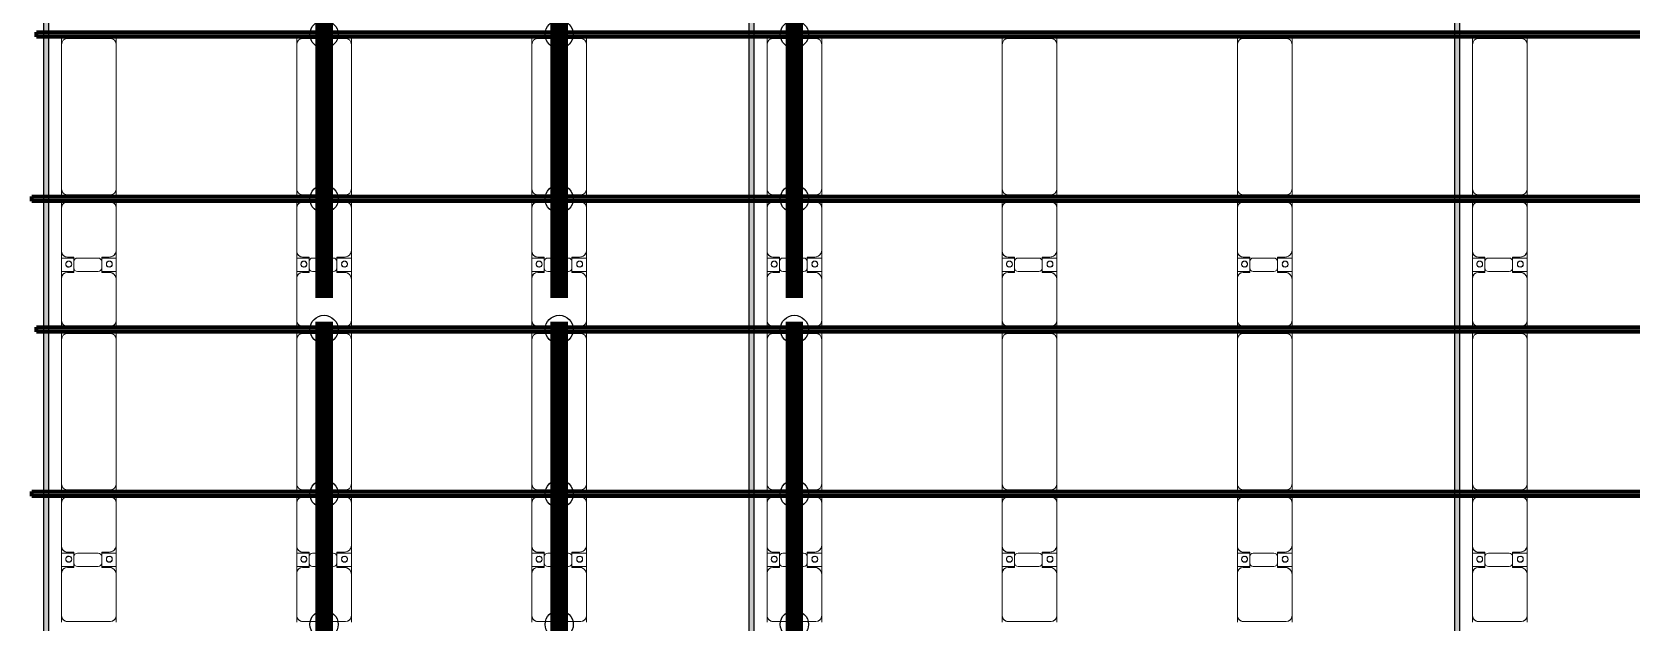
# Model space of a CAD drawing. Header units: millimetres. Extents: x -291190 to 146725, y 19759 to 185158.
# Drawn here: x -283664 to -270064, y 90843 to 95863 of the extents above; entities that cross this region are included whole.
import ezdxf

# ---------------------------------------------------------------- set-up
doc = ezdxf.new("R2010")
doc.units = ezdxf.units.MM
doc.layers.add('A-GENM', color=13, linetype='Continuous', lineweight=9)
doc.layers.add('S-BEAM', color=12, linetype='Continuous', lineweight=9)
doc.layers.add('GC-HOP 40x60 GIA CUONG', color=1, linetype='Continuous')

# ---------------------------------------------------------------- blocks, each defined once
blk = doc.blocks.new('Dầm C52 - Dầm C52-V25-KHUNG KẾT CẤU BÈ PIN 4')
at = {"layer": 'S-BEAM', "lineweight": 140}
blk.add_hatch(color=1, dxfattribs=at).paths.add_polyline_path([(-173700, 20), (-174540, 20), (-174540, -20), (174540, -20), (174540, 20), (-172792, 20)])
at = {"layer": 'S-BEAM', "color": 1, "lineweight": 140}
for p, q in [((-174540, 20), (174540, 20)), ((174540, 20), (174540, -20)), ((174540, -20), (-174540, -20))]:
    blk.add_line(p, q, dxfattribs=at)
blk = doc.blocks.new('Dầm C52 - Dầm C52-73882-KHUNG KẾT CẤU BÈ PIN 4')
at = {"layer": 'S-BEAM', "lineweight": 140}
blk.add_hatch(color=1, dxfattribs=at).paths.add_polyline_path([(-173700, 20), (-174540, 20), (-174540, -20), (174501, -20), (174501, 20), (-172792, 20)])
at = {"layer": 'S-BEAM', "color": 1, "lineweight": 140}
for p, q in [((-174540, 20), (174501, 20)), ((174501, 20), (174501, -20)), ((174501, -20), (-174540, -20))]:
    blk.add_line(p, q, dxfattribs=at)
blk = doc.blocks.new('Dai phao do pin - DẢI PHAO ĐỠ PIN-V47-KHUNG KẾT CẤU BÈ PIN 4')
at = {"layer": 'A-GENM', "color": 7}
for p, q in [((39475, 242), (39540, 242)), ((39475, 242), (39540, 242)), ((39490, 192), (39490, -173)), ((40770, 242), (39540, 242)), ((40770, 242), (40835, 242)), ((40770, 242), (40835, 242)), ((40820, -173), (40820, 192)), ((40875, 242), (40930, 242)), ((40875, 242), (40930, 242)), ((40880, 192), (40880, -173)), ((41290, 242), (40930, 242)), ((41290, 242), (41472, 242)), ((41472, 242), (41290, 242)), ((41350, 118), (41350, 182)), ((41358, 242), (41540, 242)), ((41358, 116), (41358, 242)), ((41540, 242), (41358, 242)), ((41472, 242), (41472, 116)), ((41480, 182), (41480, 118)), ((41890, 242), (41540, 242)), ((41890, 242), (41945, 242)), ((41890, 242), (41945, 242)), ((41940, -173), (41940, 192)), ((41985, 242), (42050, 242)), ((41985, 242), (42050, 242)), ((42000, 192), (42000, -173)), ((43280, 242), (42050, 242)), ((43280, 242), (43345, 242)), ((43280, 242), (43345, 242)), ((43330, -173), (43330, 192)), ((43385, 242), (43440, 242)), ((43385, 242), (43440, 242)), ((43390, 192), (43390, -173)), ((43800, 242), (43440, 242)), ((43800, 242), (43982, 242)), ((43982, 242), (43800, 242)), ((43860, 118), (43860, 182)), ((43868, 242), (44050, 242)), ((43868, 116), (43868, 242)), ((44050, 242), (43868, 242)), ((43982, 242), (43982, 116)), ((43990, 182), (43990, 118)), ((44400, 242), (44050, 242)), ((44400, 242), (44455, 242)), ((44400, 242), (44455, 242)), ((44450, -173), (44450, 192)), ((41442, 118), (41350, 118)), ((41358, 88), (41358, -88)), ((41480, 118), (41388, 118)), ((41472, -88), (41472, 88)), ((43952, 118), (43860, 118)), ((43868, 88), (43868, -88)), ((43990, 118), (43898, 118)), ((43982, -88), (43982, 88)), ((41350, -173), (41350, -118)), ((41350, -118), (41442, -118)), ((41358, -223), (41358, -116)), ((41388, -118), (41480, -118)), ((41472, -116), (41472, -223)), ((41480, -118), (41480, -173)), ((43860, -173), (43860, -118)), ((43860, -118), (43952, -118)), ((43868, -223), (43868, -116)), ((43898, -118), (43990, -118)), ((43982, -116), (43982, -223)), ((43990, -118), (43990, -173)), ((39540, -223), (39475, -223)), ((39540, -223), (39475, -223)), ((39540, -223), (40770, -223)), ((40835, -223), (40770, -223)), ((40835, -223), (40770, -223)), ((40930, -223), (40875, -223)), ((40930, -223), (40875, -223)), ((40930, -223), (41300, -223)), ((41472, -223), (41300, -223)), ((41300, -223), (41472, -223)), ((41358, -169), (41358, -202)), ((41530, -223), (41358, -223)), ((41358, -223), (41530, -223)), ((41530, -223), (41890, -223)), ((41945, -223), (41890, -223)), ((41945, -223), (41890, -223)), ((42050, -223), (41985, -223)), ((42050, -223), (41985, -223)), ((42050, -223), (43280, -223)), ((43345, -223), (43280, -223)), ((43345, -223), (43280, -223)), ((43440, -223), (43385, -223)), ((43440, -223), (43385, -223)), ((43440, -223), (43810, -223)), ((43982, -223), (43810, -223)), ((43810, -223), (43982, -223)), ((43868, -169), (43868, -202)), ((44040, -223), (43868, -223)), ((43868, -223), (44040, -223)), ((44040, -223), (44400, -223)), ((44455, -223), (44400, -223)), ((44455, -223), (44400, -223))]:
    blk.add_line(p, q, dxfattribs=at)
for centre, radius, start, end in [((39540, 192), 50, 90, 180), ((39540, 192), 50, 150, 180), ((39540, 192), 50, 105, 120), ((40770, 192), 50, 360, 90), ((40770, 192), 50, 60, 90), ((40770, 192), 50, 15, 30), ((40930, 192), 50, 90, 180), ((40930, 192), 50, 105, 180), ((41290, 182), 60, 360, 90), ((41290, 182), 60, 45, 60), ((41290, 182), 60, 360, 60), ((41290, 182), 60, 45, 60), ((41409, 183), 25, 0, 180), ((41409, 183), 25, 360, 165), ((41409, 183), 25, 180, 360), ((41411, 183), 25, 0, 180), ((41411, 183), 25, 90, 180), ((41411, 183), 25, 180, 0), ((41411, 183), 25, 180, 270), ((41409, 183), 25, 210, 255), ((41409, 183), 25, 270, 360), ((41411, 183), 25, 15, 75), ((41411, 183), 25, 285, 330), ((41540, 182), 60, 90, 180), ((41540, 182), 60, 120, 180), ((41890, 192), 50, 360, 90), ((41890, 192), 50, 360, 75), ((42050, 192), 50, 90, 180), ((42050, 192), 50, 150, 180), ((42050, 192), 50, 105, 120), ((43280, 192), 50, 360, 90), ((43280, 192), 50, 60, 90), ((43280, 192), 50, 15, 30), ((43440, 192), 50, 90, 180), ((43440, 192), 50, 105, 180), ((43800, 182), 60, 360, 90), ((43800, 182), 60, 45, 60), ((43800, 182), 60, 360, 60), ((43800, 182), 60, 45, 60), ((43919, 183), 25, 0, 180), ((43919, 183), 25, 360, 165), ((43919, 183), 25, 180, 360), ((43921, 183), 25, 360, 180), ((43921, 183), 25, 90, 180), ((43921, 183), 25, 180, 0), ((43921, 183), 25, 180, 270), ((43919, 183), 25, 210, 255), ((43919, 183), 25, 270, 360), ((43921, 183), 25, 15, 75), ((43921, 183), 25, 285, 330), ((44050, 182), 60, 90, 180), ((44050, 182), 60, 120, 180), ((44400, 192), 50, 360, 90), ((44400, 192), 50, 360, 75), ((41388, 88), 30, 90, 180), ((41442, 88), 30, 360, 90), ((43898, 88), 30, 90, 180), ((43952, 88), 30, 360, 90), ((41388, -88), 30, 180, 270), ((41442, -88), 30, 270, 360), ((43898, -88), 30, 180, 270), ((43952, -88), 30, 270, 360), ((39540, -173), 50, 180, 270), ((39540, -173), 50, 180, 210), ((39540, -173), 50, 240, 270), ((40770, -173), 50, 270, 360), ((40770, -173), 50, 285, 300), ((40770, -173), 50, 330, 360), ((40930, -173), 50, 180, 270), ((40930, -173), 50, 180, 255), ((41300, -173), 50, 270, 360), ((41300, -173), 50, 285, 360), ((41300, -173), 50, 315, 0), ((41300, -173), 50, 315, 0), ((41409, -162), 25, 0, 180), ((41409, -162), 25, 105, 165), ((41409, -162), 25, 180, 360), ((41409, -162), 25, 195, 360), ((41411, -162), 25, 0, 180), ((41411, -162), 25, 105, 180), ((41411, -162), 25, 180, 360), ((41411, -162), 25, 180, 270), ((41409, -162), 25, 360, 75), ((41411, -162), 25, 15, 75), ((41411, -162), 25, 285, 345), ((41530, -173), 50, 180, 270), ((41530, -173), 50, 180, 255), ((41530, -173), 50, 210, 225), ((41530, -173), 50, 210, 225), ((41890, -173), 50, 270, 360), ((41890, -173), 50, 285, 360), ((42050, -173), 50, 180, 270), ((42050, -173), 50, 180, 210), ((42050, -173), 50, 240, 270), ((43280, -173), 50, 270, 360), ((43280, -173), 50, 285, 300), ((43280, -173), 50, 330, 360), ((43440, -173), 50, 180, 270), ((43440, -173), 50, 180, 255), ((43810, -173), 50, 270, 360), ((43810, -173), 50, 285, 360), ((43810, -173), 50, 315, 0), ((43810, -173), 50, 315, 0), ((43919, -162), 25, 0, 180), ((43919, -162), 25, 105, 165), ((43919, -162), 25, 180, 360), ((43919, -162), 25, 195, 360), ((43921, -162), 25, 0, 180), ((43921, -162), 25, 105, 180), ((43921, -162), 25, 180, 0), ((43921, -162), 25, 180, 270), ((43919, -162), 25, 360, 75), ((43921, -162), 25, 15, 75), ((43921, -162), 25, 285, 345), ((44040, -173), 50, 180, 270), ((44040, -173), 50, 180, 255), ((44040, -173), 50, 210, 225), ((44040, -173), 50, 210, 225), ((44400, -173), 50, 270, 360), ((44400, -173), 50, 285, 360)]:
    blk.add_arc(centre, radius, start, end, dxfattribs=at)
blk = doc.blocks.new('Dai phao do pin - DẢI PHAO ĐỠ PIN-V52-KHUNG KẾT CẤU BÈ PIN 4')
at = {"layer": 'A-GENM', "color": 7}
for p, q in [((39475, 242), (39540, 242)), ((39475, 242), (39540, 242)), ((39490, 192), (39490, -173)), ((40770, 242), (39540, 242)), ((40770, 242), (40835, 242)), ((40770, 242), (40835, 242)), ((40820, -173), (40820, 192)), ((40875, 242), (40930, 242)), ((40875, 242), (40930, 242)), ((40880, 192), (40880, -173)), ((41290, 242), (40930, 242)), ((41290, 242), (41472, 242)), ((41472, 242), (41290, 242)), ((41350, 118), (41350, 182)), ((41358, 242), (41540, 242)), ((41358, 116), (41358, 242)), ((41540, 242), (41358, 242)), ((41472, 242), (41472, 116)), ((41480, 182), (41480, 118)), ((41890, 242), (41540, 242)), ((41890, 242), (41945, 242)), ((41890, 242), (41945, 242)), ((41940, -173), (41940, 192)), ((41985, 242), (42050, 242)), ((41985, 242), (42050, 242)), ((42000, 192), (42000, -173)), ((43280, 242), (42050, 242)), ((43280, 242), (43345, 242)), ((43280, 242), (43345, 242)), ((43330, -173), (43330, 192)), ((43385, 242), (43440, 242)), ((43385, 242), (43440, 242)), ((43390, 192), (43390, -173)), ((43800, 242), (43440, 242)), ((43800, 242), (43982, 242)), ((43982, 242), (43800, 242)), ((43860, 118), (43860, 182)), ((43868, 242), (44050, 242)), ((43868, 116), (43868, 242)), ((44050, 242), (43868, 242)), ((43982, 242), (43982, 116)), ((43990, 182), (43990, 118)), ((44400, 242), (44050, 242)), ((44400, 242), (44455, 242)), ((44400, 242), (44455, 242)), ((44450, -173), (44450, 192)), ((41442, 118), (41350, 118)), ((41358, 88), (41358, -88)), ((41480, 118), (41388, 118)), ((41472, -88), (41472, 88)), ((43952, 118), (43860, 118)), ((43868, 88), (43868, -88)), ((43990, 118), (43898, 118)), ((43982, -88), (43982, 88)), ((41350, -173), (41350, -118)), ((41350, -118), (41442, -118)), ((41358, -223), (41358, -116)), ((41388, -118), (41480, -118)), ((41472, -116), (41472, -223)), ((41480, -118), (41480, -173)), ((43860, -173), (43860, -118)), ((43860, -118), (43952, -118)), ((43868, -223), (43868, -116)), ((43898, -118), (43990, -118)), ((43982, -116), (43982, -223)), ((43990, -118), (43990, -173)), ((39540, -223), (39475, -223)), ((39540, -223), (39475, -223)), ((39540, -223), (40770, -223)), ((40835, -223), (40770, -223)), ((40835, -223), (40770, -223)), ((40930, -223), (40875, -223)), ((40930, -223), (40875, -223)), ((40930, -223), (41300, -223)), ((41472, -223), (41300, -223)), ((41300, -223), (41472, -223)), ((41358, -169), (41358, -202)), ((41530, -223), (41358, -223)), ((41358, -223), (41530, -223)), ((41530, -223), (41890, -223)), ((41945, -223), (41890, -223)), ((41945, -223), (41890, -223)), ((42050, -223), (41985, -223)), ((42050, -223), (41985, -223)), ((42050, -223), (43280, -223)), ((43345, -223), (43280, -223)), ((43345, -223), (43280, -223)), ((43440, -223), (43385, -223)), ((43440, -223), (43385, -223)), ((43440, -223), (43810, -223)), ((43982, -223), (43810, -223)), ((43810, -223), (43982, -223)), ((43868, -169), (43868, -202)), ((44040, -223), (43868, -223)), ((43868, -223), (44040, -223)), ((44040, -223), (44400, -223)), ((44455, -223), (44400, -223)), ((44455, -223), (44400, -223))]:
    blk.add_line(p, q, dxfattribs=at)
for centre, radius, start, end in [((39540, 192), 50, 90, 180), ((39540, 192), 50, 150, 180), ((39540, 192), 50, 105, 120), ((40770, 192), 50, 360, 90), ((40770, 192), 50, 60, 90), ((40770, 192), 50, 15, 30), ((40930, 192), 50, 90, 180), ((40930, 192), 50, 105, 180), ((41290, 182), 60, 360, 90), ((41290, 182), 60, 45, 60), ((41290, 182), 60, 360, 60), ((41290, 182), 60, 45, 60), ((41409, 183), 25, 0, 180), ((41409, 183), 25, 360, 165), ((41409, 183), 25, 180, 360), ((41411, 183), 25, 0, 180), ((41411, 183), 25, 90, 180), ((41411, 183), 25, 180, 0), ((41411, 183), 25, 180, 270), ((41409, 183), 25, 210, 255), ((41409, 183), 25, 270, 360), ((41411, 183), 25, 15, 75), ((41411, 183), 25, 285, 330), ((41540, 182), 60, 90, 180), ((41540, 182), 60, 120, 180), ((41890, 192), 50, 360, 90), ((41890, 192), 50, 360, 75), ((42050, 192), 50, 90, 180), ((42050, 192), 50, 150, 180), ((42050, 192), 50, 105, 120), ((43280, 192), 50, 360, 90), ((43280, 192), 50, 60, 90), ((43280, 192), 50, 15, 30), ((43440, 192), 50, 90, 180), ((43440, 192), 50, 105, 180), ((43800, 182), 60, 360, 90), ((43800, 182), 60, 45, 60), ((43800, 182), 60, 360, 60), ((43800, 182), 60, 45, 60), ((43919, 183), 25, 0, 180), ((43919, 183), 25, 360, 165), ((43919, 183), 25, 180, 360), ((43921, 183), 25, 360, 180), ((43921, 183), 25, 90, 180), ((43921, 183), 25, 180, 0), ((43921, 183), 25, 180, 270), ((43919, 183), 25, 210, 255), ((43919, 183), 25, 270, 360), ((43921, 183), 25, 15, 75), ((43921, 183), 25, 285, 330), ((44050, 182), 60, 90, 180), ((44050, 182), 60, 120, 180), ((44400, 192), 50, 360, 90), ((44400, 192), 50, 360, 75), ((41388, 88), 30, 90, 180), ((41442, 88), 30, 360, 90), ((43898, 88), 30, 90, 180), ((43952, 88), 30, 360, 90), ((41388, -88), 30, 180, 270), ((41442, -88), 30, 270, 360), ((43898, -88), 30, 180, 270), ((43952, -88), 30, 270, 360), ((39540, -173), 50, 180, 270), ((39540, -173), 50, 180, 195), ((39540, -173), 50, 240, 270), ((40770, -173), 50, 270, 360), ((40770, -173), 50, 285, 300), ((40770, -173), 50, 345, 360), ((40930, -173), 50, 180, 270), ((40930, -173), 50, 180, 255), ((41300, -173), 50, 270, 360), ((41300, -173), 50, 285, 360), ((41300, -173), 50, 315, 0), ((41300, -173), 50, 315, 0), ((41409, -162), 25, 0, 180), ((41409, -162), 25, 105, 165), ((41409, -162), 25, 180, 360), ((41409, -162), 25, 195, 360), ((41411, -162), 25, 0, 180), ((41411, -162), 25, 105, 180), ((41411, -162), 25, 180, 360), ((41411, -162), 25, 180, 270), ((41409, -162), 25, 360, 75), ((41411, -162), 25, 15, 75), ((41411, -162), 25, 285, 345), ((41530, -173), 50, 180, 270), ((41530, -173), 50, 180, 255), ((41530, -173), 50, 210, 225), ((41530, -173), 50, 210, 225), ((41890, -173), 50, 270, 360), ((41890, -173), 50, 285, 360), ((42050, -173), 50, 180, 270), ((42050, -173), 50, 180, 195), ((42050, -173), 50, 240, 270), ((43280, -173), 50, 270, 360), ((43280, -173), 50, 285, 300), ((43280, -173), 50, 345, 360), ((43440, -173), 50, 180, 270), ((43440, -173), 50, 180, 255), ((43810, -173), 50, 270, 360), ((43810, -173), 50, 285, 360), ((43810, -173), 50, 315, 0), ((43810, -173), 50, 315, 0), ((43919, -162), 25, 0, 180), ((43919, -162), 25, 105, 165), ((43919, -162), 25, 180, 360), ((43919, -162), 25, 195, 360), ((43921, -162), 25, 0, 180), ((43921, -162), 25, 105, 180), ((43921, -162), 25, 180, 0), ((43921, -162), 25, 180, 270), ((43919, -162), 25, 360, 75), ((43921, -162), 25, 15, 75), ((43921, -162), 25, 285, 345), ((44040, -173), 50, 180, 270), ((44040, -173), 50, 180, 255), ((44040, -173), 50, 210, 225), ((44040, -173), 50, 210, 225), ((44400, -173), 50, 270, 360), ((44400, -173), 50, 285, 360)]:
    blk.add_arc(centre, radius, start, end, dxfattribs=at)
blk = doc.blocks.new('Dai phao do pin - DẢI PHAO ĐỠ PIN-V53-KHUNG KẾT CẤU BÈ PIN 4')
at = {"layer": 'A-GENM', "color": 7}
for p, q in [((39475, 242), (39540, 242)), ((39475, 242), (39540, 242)), ((39490, 192), (39490, -173)), ((40770, 242), (39540, 242)), ((40770, 242), (40835, 242)), ((40770, 242), (40835, 242)), ((40820, -173), (40820, 192)), ((40875, 242), (40930, 242)), ((40875, 242), (40930, 242)), ((40880, 192), (40880, -173)), ((41290, 242), (40930, 242)), ((41290, 242), (41472, 242)), ((41472, 242), (41290, 242)), ((41350, 118), (41350, 182)), ((41358, 242), (41540, 242)), ((41358, 116), (41358, 242)), ((41540, 242), (41358, 242)), ((41472, 242), (41472, 116)), ((41480, 182), (41480, 118)), ((41890, 242), (41540, 242)), ((41890, 242), (41945, 242)), ((41890, 242), (41945, 242)), ((41940, -173), (41940, 192)), ((41985, 242), (42050, 242)), ((41985, 242), (42050, 242)), ((42000, 192), (42000, -173)), ((43280, 242), (42050, 242)), ((43280, 242), (43345, 242)), ((43280, 242), (43345, 242)), ((43330, -173), (43330, 192)), ((43385, 242), (43440, 242)), ((43385, 242), (43440, 242)), ((43390, 192), (43390, -173)), ((43800, 242), (43440, 242)), ((43800, 242), (43982, 242)), ((43982, 242), (43800, 242)), ((43860, 118), (43860, 182)), ((43868, 242), (44050, 242)), ((43868, 116), (43868, 242)), ((44050, 242), (43868, 242)), ((43982, 242), (43982, 116)), ((43990, 182), (43990, 118)), ((44400, 242), (44050, 242)), ((44400, 242), (44455, 242)), ((44400, 242), (44455, 242)), ((44450, -173), (44450, 192)), ((41442, 118), (41350, 118)), ((41358, 88), (41358, -88)), ((41480, 118), (41388, 118)), ((41472, -88), (41472, 88)), ((43952, 118), (43860, 118)), ((43868, 88), (43868, -88)), ((43990, 118), (43898, 118)), ((43982, -88), (43982, 88)), ((41350, -173), (41350, -118)), ((41350, -118), (41442, -118)), ((41358, -223), (41358, -116)), ((41388, -118), (41480, -118)), ((41472, -116), (41472, -223)), ((41480, -118), (41480, -173)), ((43860, -173), (43860, -118)), ((43860, -118), (43952, -118)), ((43868, -223), (43868, -116)), ((43898, -118), (43990, -118)), ((43982, -116), (43982, -223)), ((43990, -118), (43990, -173)), ((39540, -223), (39475, -223)), ((39540, -223), (39475, -223)), ((39540, -223), (40770, -223)), ((40835, -223), (40770, -223)), ((40835, -223), (40770, -223)), ((40930, -223), (40875, -223)), ((40930, -223), (40875, -223)), ((40930, -223), (41300, -223)), ((41472, -223), (41300, -223)), ((41300, -223), (41472, -223)), ((41358, -169), (41358, -202)), ((41530, -223), (41358, -223)), ((41358, -223), (41530, -223)), ((41530, -223), (41890, -223)), ((41945, -223), (41890, -223)), ((41945, -223), (41890, -223)), ((42050, -223), (41985, -223)), ((42050, -223), (41985, -223)), ((42050, -223), (43280, -223)), ((43345, -223), (43280, -223)), ((43345, -223), (43280, -223)), ((43440, -223), (43385, -223)), ((43440, -223), (43385, -223)), ((43440, -223), (43810, -223)), ((43982, -223), (43810, -223)), ((43810, -223), (43982, -223)), ((43868, -169), (43868, -202)), ((44040, -223), (43868, -223)), ((43868, -223), (44040, -223)), ((44040, -223), (44400, -223)), ((44455, -223), (44400, -223)), ((44455, -223), (44400, -223))]:
    blk.add_line(p, q, dxfattribs=at)
for centre, radius, start, end in [((39540, 192), 50, 90, 180), ((39540, 192), 50, 150, 180), ((39540, 192), 50, 105, 120), ((40770, 192), 50, 360, 90), ((40770, 192), 50, 60, 90), ((40770, 192), 50, 15, 30), ((40930, 192), 50, 90, 180), ((40930, 192), 50, 105, 180), ((41290, 182), 60, 360, 90), ((41290, 182), 60, 45, 60), ((41290, 182), 60, 360, 60), ((41290, 182), 60, 45, 60), ((41409, 183), 25, 0, 180), ((41409, 183), 25, 360, 165), ((41409, 183), 25, 180, 360), ((41411, 183), 25, 0, 180), ((41411, 183), 25, 90, 180), ((41411, 183), 25, 180, 0), ((41411, 183), 25, 180, 270), ((41409, 183), 25, 210, 255), ((41409, 183), 25, 270, 360), ((41411, 183), 25, 15, 75), ((41411, 183), 25, 285, 330), ((41540, 182), 60, 90, 180), ((41540, 182), 60, 120, 180), ((41890, 192), 50, 360, 90), ((41890, 192), 50, 360, 75), ((42050, 192), 50, 90, 180), ((42050, 192), 50, 150, 180), ((42050, 192), 50, 105, 120), ((43280, 192), 50, 360, 90), ((43280, 192), 50, 60, 90), ((43280, 192), 50, 15, 30), ((43440, 192), 50, 90, 180), ((43440, 192), 50, 105, 180), ((43800, 182), 60, 360, 90), ((43800, 182), 60, 45, 60), ((43800, 182), 60, 360, 60), ((43800, 182), 60, 45, 60), ((43919, 183), 25, 0, 180), ((43919, 183), 25, 360, 165), ((43919, 183), 25, 180, 360), ((43921, 183), 25, 360, 180), ((43921, 183), 25, 90, 180), ((43921, 183), 25, 180, 0), ((43921, 183), 25, 180, 270), ((43919, 183), 25, 210, 255), ((43919, 183), 25, 270, 360), ((43921, 183), 25, 15, 75), ((43921, 183), 25, 285, 330), ((44050, 182), 60, 90, 180), ((44050, 182), 60, 120, 180), ((44400, 192), 50, 360, 90), ((44400, 192), 50, 360, 75), ((41388, 88), 30, 90, 180), ((41442, 88), 30, 360, 90), ((43898, 88), 30, 90, 180), ((43952, 88), 30, 360, 90), ((41388, -88), 30, 180, 270), ((41442, -88), 30, 270, 360), ((43898, -88), 30, 180, 270), ((43952, -88), 30, 270, 360), ((39540, -173), 50, 180, 270), ((39540, -173), 50, 180, 210), ((39540, -173), 50, 240, 270), ((40770, -173), 50, 270, 360), ((40770, -173), 50, 285, 300), ((40770, -173), 50, 330, 360), ((40930, -173), 50, 180, 270), ((40930, -173), 50, 180, 255), ((41300, -173), 50, 270, 360), ((41300, -173), 50, 285, 360), ((41300, -173), 50, 315, 0), ((41300, -173), 50, 315, 0), ((41409, -162), 25, 0, 180), ((41409, -162), 25, 105, 165), ((41409, -162), 25, 180, 360), ((41409, -162), 25, 195, 360), ((41411, -162), 25, 0, 180), ((41411, -162), 25, 105, 180), ((41411, -162), 25, 180, 360), ((41411, -162), 25, 180, 270), ((41409, -162), 25, 360, 75), ((41411, -162), 25, 15, 75), ((41411, -162), 25, 285, 345), ((41530, -173), 50, 180, 270), ((41530, -173), 50, 180, 255), ((41530, -173), 50, 210, 225), ((41530, -173), 50, 210, 225), ((41890, -173), 50, 270, 360), ((41890, -173), 50, 285, 360), ((42050, -173), 50, 180, 270), ((42050, -173), 50, 180, 210), ((42050, -173), 50, 240, 270), ((43280, -173), 50, 270, 360), ((43280, -173), 50, 285, 300), ((43280, -173), 50, 330, 360), ((43440, -173), 50, 180, 270), ((43440, -173), 50, 180, 255), ((43810, -173), 50, 270, 360), ((43810, -173), 50, 285, 360), ((43810, -173), 50, 315, 0), ((43810, -173), 50, 315, 0), ((43919, -162), 25, 0, 180), ((43919, -162), 25, 105, 165), ((43919, -162), 25, 180, 360), ((43919, -162), 25, 195, 360), ((43921, -162), 25, 0, 180), ((43921, -162), 25, 105, 180), ((43921, -162), 25, 180, 0), ((43921, -162), 25, 180, 270), ((43919, -162), 25, 360, 75), ((43921, -162), 25, 15, 75), ((43921, -162), 25, 285, 345), ((44040, -173), 50, 180, 270), ((44040, -173), 50, 180, 255), ((44040, -173), 50, 210, 225), ((44040, -173), 50, 210, 225), ((44400, -173), 50, 270, 360), ((44400, -173), 50, 285, 360)]:
    blk.add_arc(centre, radius, start, end, dxfattribs=at)
blk = doc.blocks.new('Dai phao do pin - DẢI PHAO ĐỠ PIN-V54-KHUNG KẾT CẤU BÈ PIN 4')
at = {"layer": 'A-GENM', "color": 7}
for p, q in [((39475, 242), (39540, 242)), ((39475, 242), (39540, 242)), ((39490, 192), (39490, -173)), ((40770, 242), (39540, 242)), ((40770, 242), (40835, 242)), ((40770, 242), (40835, 242)), ((40820, -173), (40820, 192)), ((40875, 242), (40930, 242)), ((40875, 242), (40930, 242)), ((40880, 192), (40880, -173)), ((41290, 242), (40930, 242)), ((41290, 242), (41472, 242)), ((41472, 242), (41290, 242)), ((41350, 118), (41350, 182)), ((41358, 242), (41540, 242)), ((41358, 116), (41358, 242)), ((41540, 242), (41358, 242)), ((41472, 242), (41472, 116)), ((41480, 182), (41480, 118)), ((41890, 242), (41540, 242)), ((41890, 242), (41945, 242)), ((41890, 242), (41945, 242)), ((41940, -173), (41940, 192)), ((41985, 242), (42050, 242)), ((41985, 242), (42050, 242)), ((42000, 192), (42000, -173)), ((43280, 242), (42050, 242)), ((43280, 242), (43345, 242)), ((43280, 242), (43345, 242)), ((43330, -173), (43330, 192)), ((43385, 242), (43440, 242)), ((43385, 242), (43440, 242)), ((43390, 192), (43390, -173)), ((43800, 242), (43440, 242)), ((43800, 242), (43982, 242)), ((43982, 242), (43800, 242)), ((43860, 118), (43860, 182)), ((43868, 242), (44050, 242)), ((43868, 116), (43868, 242)), ((44050, 242), (43868, 242)), ((43982, 242), (43982, 116)), ((43990, 182), (43990, 118)), ((44400, 242), (44050, 242)), ((44400, 242), (44455, 242)), ((44400, 242), (44455, 242)), ((44450, -173), (44450, 192)), ((41442, 118), (41350, 118)), ((41358, 88), (41358, -88)), ((41480, 118), (41388, 118)), ((41472, -88), (41472, 88)), ((43952, 118), (43860, 118)), ((43868, 88), (43868, -88)), ((43990, 118), (43898, 118)), ((43982, -88), (43982, 88)), ((41350, -173), (41350, -118)), ((41350, -118), (41442, -118)), ((41358, -223), (41358, -116)), ((41388, -118), (41480, -118)), ((41472, -116), (41472, -223)), ((41480, -118), (41480, -173)), ((43860, -173), (43860, -118)), ((43860, -118), (43952, -118)), ((43868, -223), (43868, -116)), ((43898, -118), (43990, -118)), ((43982, -116), (43982, -223)), ((43990, -118), (43990, -173)), ((39540, -223), (39475, -223)), ((39540, -223), (39475, -223)), ((39540, -223), (40770, -223)), ((40835, -223), (40770, -223)), ((40835, -223), (40770, -223)), ((40930, -223), (40875, -223)), ((40930, -223), (40875, -223)), ((40930, -223), (41300, -223)), ((41472, -223), (41300, -223)), ((41300, -223), (41472, -223)), ((41358, -169), (41358, -202)), ((41530, -223), (41358, -223)), ((41358, -223), (41530, -223)), ((41530, -223), (41890, -223)), ((41945, -223), (41890, -223)), ((41945, -223), (41890, -223)), ((42050, -223), (41985, -223)), ((42050, -223), (41985, -223)), ((42050, -223), (43280, -223)), ((43345, -223), (43280, -223)), ((43345, -223), (43280, -223)), ((43440, -223), (43385, -223)), ((43440, -223), (43385, -223)), ((43440, -223), (43810, -223)), ((43982, -223), (43810, -223)), ((43810, -223), (43982, -223)), ((43868, -169), (43868, -202)), ((44040, -223), (43868, -223)), ((43868, -223), (44040, -223)), ((44040, -223), (44400, -223)), ((44455, -223), (44400, -223)), ((44455, -223), (44400, -223))]:
    blk.add_line(p, q, dxfattribs=at)
for centre, radius, start, end in [((39540, 192), 50, 90, 180), ((39540, 192), 50, 150, 180), ((39540, 192), 50, 105, 120), ((40770, 192), 50, 360, 90), ((40770, 192), 50, 60, 90), ((40770, 192), 50, 15, 30), ((40930, 192), 50, 90, 180), ((40930, 192), 50, 105, 180), ((41290, 182), 60, 360, 90), ((41290, 182), 60, 45, 60), ((41290, 182), 60, 360, 60), ((41290, 182), 60, 45, 60), ((41409, 183), 25, 0, 180), ((41409, 183), 25, 360, 165), ((41409, 183), 25, 180, 360), ((41411, 183), 25, 0, 180), ((41411, 183), 25, 90, 180), ((41411, 183), 25, 180, 0), ((41411, 183), 25, 180, 270), ((41409, 183), 25, 210, 255), ((41409, 183), 25, 270, 360), ((41411, 183), 25, 15, 75), ((41411, 183), 25, 285, 330), ((41540, 182), 60, 90, 180), ((41540, 182), 60, 120, 180), ((41890, 192), 50, 360, 90), ((41890, 192), 50, 360, 75), ((42050, 192), 50, 90, 180), ((42050, 192), 50, 150, 180), ((42050, 192), 50, 105, 120), ((43280, 192), 50, 360, 90), ((43280, 192), 50, 60, 90), ((43280, 192), 50, 15, 30), ((43440, 192), 50, 90, 180), ((43440, 192), 50, 105, 180), ((43800, 182), 60, 360, 90), ((43800, 182), 60, 45, 60), ((43800, 182), 60, 360, 60), ((43800, 182), 60, 45, 60), ((43919, 183), 25, 0, 180), ((43919, 183), 25, 360, 165), ((43919, 183), 25, 180, 360), ((43921, 183), 25, 360, 180), ((43921, 183), 25, 90, 180), ((43921, 183), 25, 180, 0), ((43921, 183), 25, 180, 270), ((43919, 183), 25, 210, 255), ((43919, 183), 25, 270, 360), ((43921, 183), 25, 15, 75), ((43921, 183), 25, 285, 330), ((44050, 182), 60, 90, 180), ((44050, 182), 60, 120, 180), ((44400, 192), 50, 360, 90), ((44400, 192), 50, 360, 75), ((41388, 88), 30, 90, 180), ((41442, 88), 30, 360, 90), ((43898, 88), 30, 90, 180), ((43952, 88), 30, 360, 90), ((41388, -88), 30, 180, 270), ((41442, -88), 30, 270, 360), ((43898, -88), 30, 180, 270), ((43952, -88), 30, 270, 360), ((39540, -173), 50, 180, 270), ((39540, -173), 50, 195, 210), ((39540, -173), 50, 240, 270), ((40770, -173), 50, 270, 360), ((40770, -173), 50, 285, 300), ((40770, -173), 50, 330, 345), ((40930, -173), 50, 180, 270), ((40930, -173), 50, 180, 255), ((41300, -173), 50, 270, 360), ((41300, -173), 50, 285, 360), ((41300, -173), 50, 315, 0), ((41300, -173), 50, 315, 0), ((41409, -162), 25, 0, 180), ((41409, -162), 25, 105, 165), ((41409, -162), 25, 180, 240), ((41409, -162), 25, 195, 240), ((41411, -162), 25, 0, 180), ((41411, -162), 25, 105, 180), ((41411, -162), 25, 180, 240), ((41411, -162), 25, 180, 240), ((41409, -162), 25, 240.0237, 299.9763), ((41409, -162), 25, 240.0237, 299.9763), ((41411, -162), 25, 240.0237, 299.9763), ((41411, -162), 25, 240.0237, 270), ((41409, -162), 25, 360, 75), ((41411, -162), 25, 15, 75), ((41411, -162), 25, 285, 299.9763), ((41409, -162), 25, 300, 360), ((41409, -162), 25, 300, 360), ((41411, -162), 25, 300, 360), ((41411, -162), 25, 300, 345), ((41530, -173), 50, 180, 270), ((41530, -173), 50, 180, 255), ((41530, -173), 50, 210, 225), ((41530, -173), 50, 210, 225), ((41890, -173), 50, 270, 360), ((41890, -173), 50, 285, 360), ((42050, -173), 50, 180, 270), ((42050, -173), 50, 195, 210), ((42050, -173), 50, 240, 270), ((43280, -173), 50, 270, 360), ((43280, -173), 50, 285, 300), ((43280, -173), 50, 330, 345), ((43440, -173), 50, 180, 270), ((43440, -173), 50, 180, 255), ((43810, -173), 50, 270, 360), ((43810, -173), 50, 285, 360), ((43810, -173), 50, 315, 0), ((43810, -173), 50, 315, 0), ((43919, -162), 25, 0, 180), ((43919, -162), 25, 105, 165), ((43919, -162), 25, 180, 240), ((43919, -162), 25, 195, 240), ((43921, -162), 25, 0, 180), ((43921, -162), 25, 105, 180), ((43921, -162), 25, 180, 240), ((43921, -162), 25, 180, 240), ((43919, -162), 25, 240.0237, 299.9763), ((43919, -162), 25, 240.0237, 299.9763), ((43921, -162), 25, 240.0237, 299.9763), ((43921, -162), 25, 240.0237, 270), ((43919, -162), 25, 360, 75), ((43921, -162), 25, 15, 75), ((43921, -162), 25, 285, 299.9763), ((43919, -162), 25, 300, 360), ((43919, -162), 25, 300, 360), ((43921, -162), 25, 300, 0), ((43921, -162), 25, 300, 345), ((44040, -173), 50, 180, 270), ((44040, -173), 50, 180, 255), ((44040, -173), 50, 210, 225), ((44040, -173), 50, 210, 225), ((44400, -173), 50, 270, 360), ((44400, -173), 50, 285, 360)]:
    blk.add_arc(centre, radius, start, end, dxfattribs=at)
blk = doc.blocks.new('Dầm C52 - Hộp 40x60-74703-KHUNG KẾT CẤU BÈ PIN 4')
at = {"layer": 'S-BEAM', "lineweight": 25}
blk.add_hatch(color=4, dxfattribs=at).paths.add_polyline_path([(-37152, -20), (37152, -20), (37152, 20), (-37152, 20)])
at = {"layer": 'S-BEAM', "color": 4, "lineweight": 25}
for p, q in [((-37152, 20), (37152, 20)), ((37152, -20), (-37152, -20))]:
    blk.add_line(p, q, dxfattribs=at)

msp = doc.modelspace()

# ---------------------------------------------------------------- linework, layer by layer
at = {"layer": 'GC-HOP 40x60 GIA CUONG', "const_width": 150}
for points in [[(-281180, 93600), (-281180, 108150)], [(-279180, 93600), (-279180, 108150)], [(-277180, 93600), (-277180, 108150)], [(-281180, 80352), (-281180, 93400)], [(-279180, 80352), (-279180, 93400)], [(-277180, 78400), (-277180, 93400)]]:
    msp.add_lwpolyline(points, dxfattribs=at)
at = {"layer": 'GC-HOP 40x60 GIA CUONG'}
for centre in [(-281180, 95843), (-279180, 95843), (-277180, 95843), (-281180, 94443), (-279180, 94443), (-277180, 94443), (-281180, 93333), (-279180, 93333), (-277180, 93333), (-281180, 91933), (-279180, 91933), (-277180, 91933), (-281180, 90823), (-279180, 90823), (-277180, 90823)]:
    msp.add_circle(centre, 120, dxfattribs=at)

# ---------------------------------------------------------------- block references
at = {"layer": 'A-GENM', "color": 7, "rotation": 269.9999999999996}
for name, p in [('Dai phao do pin - DẢI PHAO ĐỠ PIN-V54-KHUNG KẾT CẤU BÈ PIN 4', (-283189, 135298)), ('Dai phao do pin - DẢI PHAO ĐỠ PIN-V47-KHUNG KẾT CẤU BÈ PIN 4', (-281189, 135298)), ('Dai phao do pin - DẢI PHAO ĐỠ PIN-V47-KHUNG KẾT CẤU BÈ PIN 4', (-279189, 135298)), ('Dai phao do pin - DẢI PHAO ĐỠ PIN-V53-KHUNG KẾT CẤU BÈ PIN 4', (-277189, 135298)), ('Dai phao do pin - DẢI PHAO ĐỠ PIN-V47-KHUNG KẾT CẤU BÈ PIN 4', (-275189, 135298)), ('Dai phao do pin - DẢI PHAO ĐỠ PIN-V52-KHUNG KẾT CẤU BÈ PIN 4', (-273189, 135298)), ('Dai phao do pin - DẢI PHAO ĐỠ PIN-V47-KHUNG KẾT CẤU BÈ PIN 4', (-271189, 135298))]:
    msp.add_blockref(name, p, dxfattribs=at)
at = {"layer": 'S-BEAM', "color": 4, "lineweight": 25, "rotation": 89.99999999999977}
for p in [(-283544, 101989), (-277544, 101989), (-271544, 101989)]:
    msp.add_blockref('Dầm C52 - Hộp 40x60-74703-KHUNG KẾT CẤU BÈ PIN 4', p, dxfattribs=at)
at = {"layer": 'S-BEAM', "color": 1, "lineweight": 140, "rotation": 180}
for name, p in [('Dầm C52 - Dầm C52-73882-KHUNG KẾT CẤU BÈ PIN 4', (-109124, 95843)), ('Dầm C52 - Dầm C52-V25-KHUNG KẾT CẤU BÈ PIN 4', (-109124, 94443)), ('Dầm C52 - Dầm C52-73882-KHUNG KẾT CẤU BÈ PIN 4', (-109124, 93333)), ('Dầm C52 - Dầm C52-V25-KHUNG KẾT CẤU BÈ PIN 4', (-109124, 91933))]:
    msp.add_blockref(name, p, dxfattribs=at)

doc.saveas('drawing.dxf')
